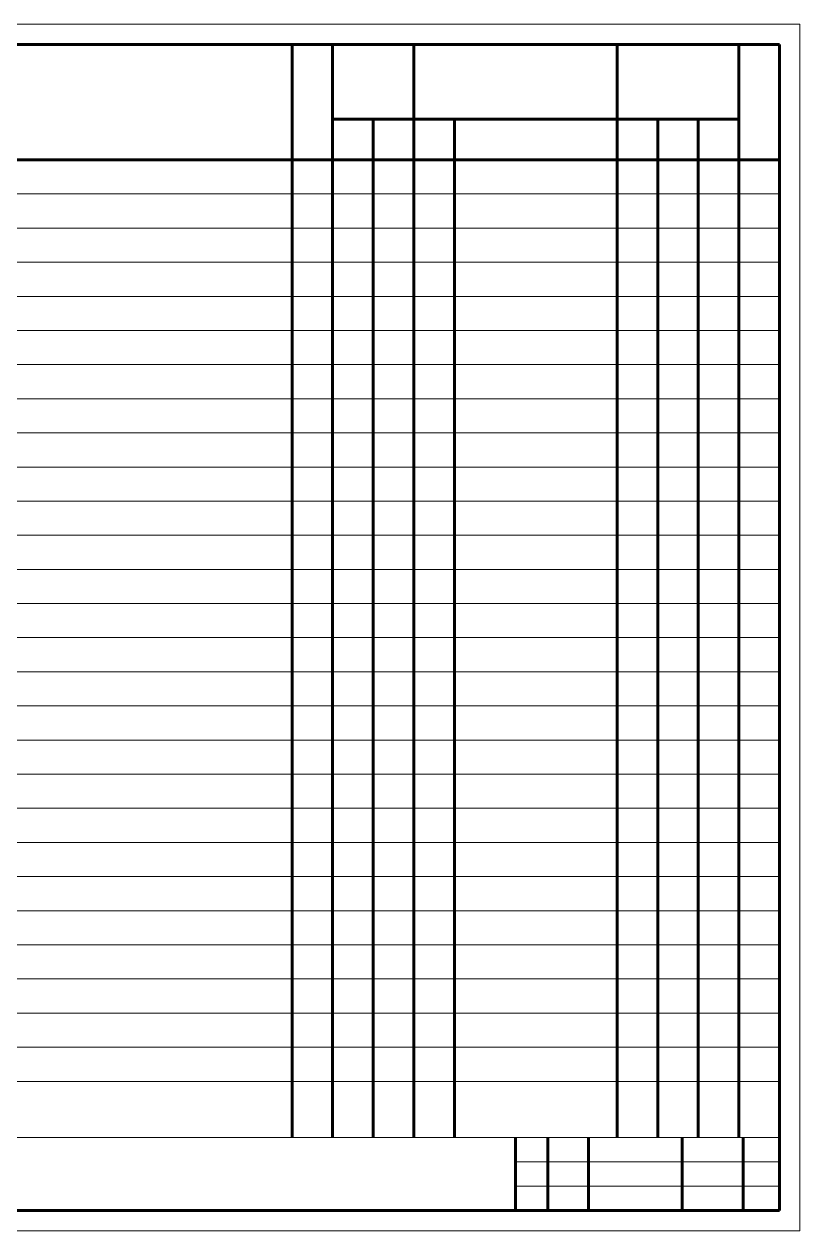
# Model space of a CAD drawing. Header units: millimetres. Extents: x 0 to 1220, y 0 to 297.
# Drawn here: x 1029 to 1220, y 0 to 297 of the extents above; entities that cross this region are included whole.
import ezdxf

# ---------------------------------------------------------------- set-up
doc = ezdxf.new("R2010")
doc.units = ezdxf.units.MM
doc.linetypes.add('K5LT_BASIC', pattern=[0])
doc.linetypes.add('K5LT_THIN', pattern=[0])

msp = doc.modelspace()

# ---------------------------------------------------------------- linework, layer by layer
at = {"color": 7, "linetype": 'K5LT_THIN', "lineweight": 18}
for p, q in [((609.98, 297), (1219.98, 297)), ((1219.98, 297), (1219.98, 0)), ((1219.98, 297), (1219.98, 0)), ((1219.98, 0), (1219.98, 297)), ((1024.98, 255.2), (1214.98, 255.2)), ((1024.98, 246.8), (1214.98, 246.8)), ((1024.98, 238.4), (1214.98, 238.4)), ((1024.98, 230), (1214.98, 230)), ((1024.98, 221.6), (1214.98, 221.6)), ((1024.98, 213.2), (1214.98, 213.2)), ((1024.98, 204.8), (1214.98, 204.8)), ((1024.98, 196.4), (1214.98, 196.4)), ((1024.98, 188), (1214.98, 188)), ((1024.98, 179.6), (1214.98, 179.6)), ((1024.98, 171.2), (1214.98, 171.2)), ((1024.98, 162.8), (1214.98, 162.8)), ((1024.98, 154.4), (1214.98, 154.4)), ((1024.98, 146), (1214.98, 146)), ((1024.98, 137.6), (1214.98, 137.6)), ((1024.98, 129.2), (1214.98, 129.2)), ((1024.98, 120.8), (1214.98, 120.8)), ((1024.98, 112.4), (1214.98, 112.4)), ((1024.98, 104), (1214.98, 104)), ((1024.98, 95.6), (1214.98, 95.6)), ((1024.98, 87.2), (1214.98, 87.2)), ((1024.98, 78.8), (1214.98, 78.8)), ((1024.98, 70.4), (1214.98, 70.4)), ((1024.98, 62), (1214.98, 62)), ((1024.98, 53.6), (1214.98, 53.6)), ((1024.98, 45.2), (1214.98, 45.2)), ((1024.98, 36.8), (1214.98, 36.8)), ((1024.98, 23), (1214.98, 23)), ((1149.98, 17), (1214.98, 17)), ((1149.98, 11), (1214.98, 11)), ((1219.98, 0), (609.98, 0))]:
    msp.add_line(p, q, dxfattribs=at)
at = {"color": 5, "linetype": 'K5LT_BASIC', "lineweight": 60, "true_color": 0x0000ff}
for p, q in [((629.98, 292), (1214.98, 292)), ((1094.98, 292), (1094.98, 23)), ((1104.98, 292), (1104.98, 23)), ((1124.98, 292), (1124.98, 23)), ((1174.98, 292), (1174.98, 23)), ((1204.98, 292), (1204.98, 23)), ((1214.98, 292), (1214.98, 5)), ((1104.98, 273.6), (1204.98, 273.6)), ((1114.98, 273.6), (1114.98, 23)), ((1134.98, 273.6), (1134.98, 23)), ((1184.98, 273.6), (1184.98, 23)), ((1194.98, 273.6), (1194.98, 23)), ((1024.98, 263.6), (1214.98, 263.6)), ((1149.98, 23), (1149.98, 5)), ((1157.98, 23), (1157.98, 5)), ((1167.98, 23), (1167.98, 5)), ((1190.98, 23), (1190.98, 5)), ((1205.98, 23), (1205.98, 5)), ((1214.98, 5), (629.98, 5))]:
    msp.add_line(p, q, dxfattribs=at)

doc.saveas('drawing.dxf')
